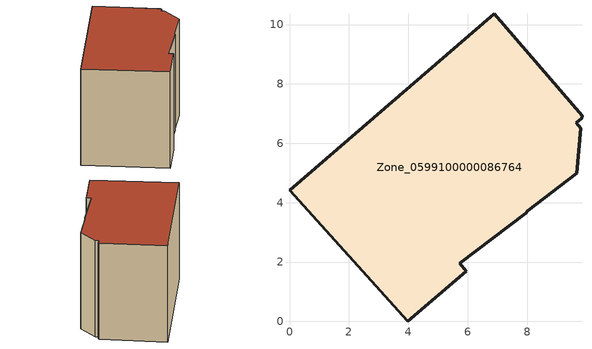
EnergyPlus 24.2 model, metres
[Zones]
Zone_0599100000086764
 floor ground (C_G): 0,4.42 6.89,10.37 9.85,6.92 9.84,6.84 9.65,6.69 9.81,6.5 9.68,5 8.02,3.72 7.96,3.65 5.74,1.97 5.96,1.7 3.98,0 z0
 wall outside (C_F): 5.96,1.7 5.74,1.97 7.96,3.65 8.02,3.72 9.68,5 9.81,6.5 9.65,6.69 9.84,6.84 9.85,6.92 6.89,10.37 0,4.42 3.98,0 5.96,1.7 z0:7.16
 roof outside (C_R): 6.89,10.37 0,4.42 3.98,0 5.96,1.7 5.74,1.97 7.96,3.65 8.02,3.72 9.68,5 9.81,6.5 9.65,6.69 9.84,6.84 9.85,6.92 z7.16
[BUILDING]
Pand.0599100000086764: North Axis=0; Terrain=City; Loads Convergence Tolerance Value=0.04; Temperature Convergence Tolerance Value=0.4; Solar Distribution=FullExterior; Maximum Number of Warmup Days=25; Minimum Number of Warmup Days=1
[Site:Location]
Rotterdam.The.Hague.AP_ZH_NLD Design_Conditions: Latitude=51.96; Longitude=4.45; Time Zone=1; Elevation=-4.5
[SITE:GROUNDTEMPERATURE:BUILDINGSURFACE]
18, 18, 18, 18, 18, 18, 18, 18, 18, 18, 18, 18
[MATERIAL] Thermal Absorptance=0.9; Solar Absorptance=0.7; Visible Absorptance=0.7
Name | Roughness | Thickness | Conductivity | Density | Specific Heat
G.TC.1946 | MediumSmooth | 0.15 | 1 | 540 | 1210
F.TC.1946 | Rough | 0.3 | 0.857143 | 1920 | 840
R.TC.1946 | MediumRough | 0.2 | 0.909091 | 1500 | 1000
[CONSTRUCTION]
C_G: G.TC.1946
C_F: F.TC.1946
C_R: R.TC.1946
[ZONE]
Zone_0599100000086764: Type=1; Multiplier=1; Ceiling Height=Autocalculate; Volume=Autocalculate; Floor Area=autocalculate; Part of Total Floor Area=Yes
[ZONEINFILTRATION:DESIGNFLOWRATE]
Infil_Zone_0599100000086764: Zone or ZoneList or Space or SpaceList=Zone_0599100000086764; Schedule=AlwaysOn; Design Flow Rate Calculation Method=Flow/Area; Flow Rate per Floor Area=0.003; Constant Term Coefficient=1; Temperature Term Coefficient=0; Velocity Term Coefficient=0; Velocity Squared Term Coefficient=0
[HVACTEMPLATE:ZONE:IDEALLOADSAIRSYSTEM]
Zone_0599100000086764: Maximum Heating Supply Air Temperature=50; Minimum Cooling Supply Air Temperature=13; Maximum Heating Supply Air Humidity Ratio=0.0156; Minimum Cooling Supply Air Humidity Ratio=0.0077; Heating Limit=NoLimit; Cooling Limit=NoLimit; Dehumidification Control Type=ConstantSensibleHeatRatio; Cooling Sensible Heat Ratio=0.7; Dehumidification Setpoint=60; Humidification Control Type=None; Humidification Setpoint=30; Outdoor Air Method=None; Outdoor Air Flow Rate per Person=0.00944; Outdoor Air Flow Rate per Zone Floor Area=0; Outdoor Air Flow Rate per Zone=0; Demand Controlled Ventilation Type=None; Outdoor Air Economizer Type=NoEconomizer; Heat Recovery Type=None; Sensible Heat Recovery Effectiveness=0.7; Latent Heat Recovery Effectiveness=0.65
[ZONECONTROL:THERMOSTAT]
ThermostatControl_Zone_0599100000086764: Zone or ZoneList=Zone_0599100000086764; Control Type Schedule=DualSetpointControlType; Control 1=Thermostat_Zone_0599100000086764; Temperature Difference Between Cutout And Setpoint=0
[THERMOSTATSETPOINT:DUALSETPOINT]
Thermostat_Zone_0599100000086764: Heating Setpoint Temperature Schedule=HeatingSetpoint_Zone_0599100000086764; Cooling Setpoint Temperature Schedule=CoolingSetpoint_Zone_0599100000086764
[SCHEDULE:COMPACT]
HeatingSetpoint_Zone_0599100000086764: Through: 12/31, For: AllDays, Until: 24:00, 21
CoolingSetpoint_Zone_0599100000086764: Through: 12/31, For: AllDays, Until: 24:00, 24
DualSetpointControlType: Through: 12/31, For: AllDays, Until: 24:00, 4
AlwaysOn: Through: 12/31, For: AllDays, Until: 24:00, 1
